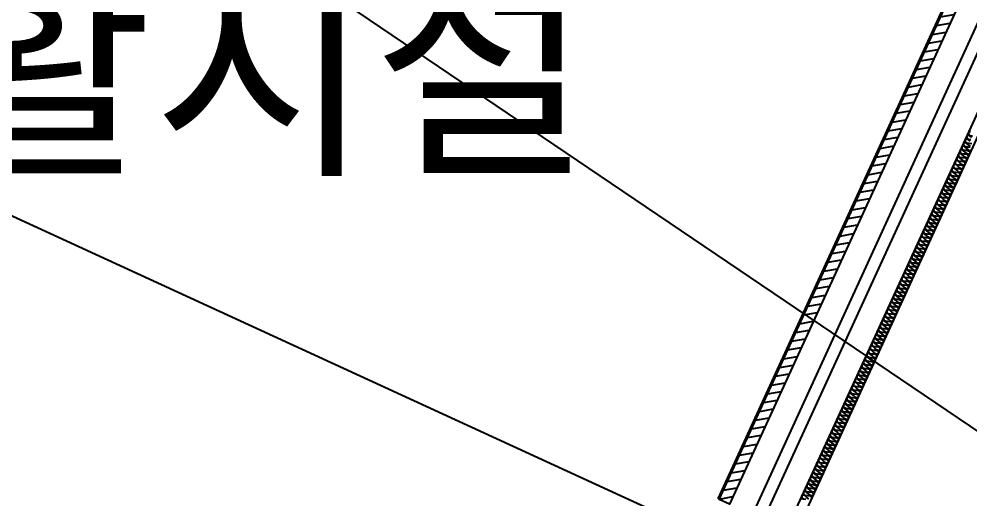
# Model space of a CAD drawing. Header units: millimetres. Extents: x -21000 to 567700, y 435000 to 850800.
# Drawn here: x 39985 to 47602, y 703839 to 707680 of the extents above; entities that cross this region are included whole.
import ezdxf
from ezdxf.xclip import XClip

# ---------------------------------------------------------------- set-up
doc = ezdxf.new("R2010")
doc.units = ezdxf.units.MM
doc.header["$LTSCALE"] = 700
doc.header["$XCLIPFRAME"] = 2
doc.linetypes.add('AB_Pbase$0$AB_Pbase$0$CEN', pattern=[62, 60, -1, 0, -1])
doc.linetypes.add('AB_Pbase$0$주차장기둥$0$CEN', pattern=[62, 60, -1, 0, -1])
doc.layers.get('0').update_dxf_attribs({"color": 2})
for name, color, linetype in [('AB_Pbase$0$AB_Pbase$0$CEN', 1, 'AB_Pbase$0$AB_Pbase$0$CEN'), ('AB_Pbase$0$AB_Pbase$0$FIN', 6, 'Continuous'), ('AB_Pbase$0$AB_Pbase$0$INS', 8, 'Continuous'), ('AB_Pbase$0$AB_Pbase$0$WAL', 3, 'Continuous'), ('AB_Pbase$0$HAT', 8, 'Continuous'), ('AB_Pbase$0$HAT-BR', 5, 'Continuous'), ('AB_Pbase$0$INS', 8, 'Continuous'), ('AB_Pbase$0$주차장기둥$0$CEN_P', 244, 'AB_Pbase$0$주차장기둥$0$CEN')]:
    doc.layers.add(name, color=color, linetype=linetype)
doc.layers.add('AB_Pbase$0$Defponts', color=161, linetype='Continuous', plot=False)
doc.styles.add('AB_Pbase$0$돋움', font='')
doc.styles.get('AB_Pbase$0$돋움').set_extended_font_data('Dotum')

# ---------------------------------------------------------------- blocks, each defined once
blk = doc.blocks.new('AB_Pbase$0$AB_Pbase_지하1층_골조')
for points in [[(42499.5, 695677.8), (50967.4, 714132.1)], [(45947.8, 703672.5), (48491.8, 709216.7)]]:
    blk.add_lwpolyline(points)
blk = doc.blocks.new('AB_Pbase$0$주차장기둥$0$cen 1bl 지하')
at = {"layer": 'AB_Pbase$0$주차장기둥$0$CEN_P', "color": 5}
blk.add_line((-8044, 19895), (40150.2, 15618.1), dxfattribs=at)
blk = doc.blocks.new('AB_Pbase$0$주차장기둥')
at = {"rotation": 1.99999810188403}
blk.add_blockref('AB_Pbase$0$주차장기둥$0$cen 1bl 지하', (-253925.8, 27513.9), dxfattribs=at)
blk = doc.blocks.new('AB_Pbase$0$실명')
at = {"layer": 'AB_Pbase$0$Defponts', "style": 'AB_Pbase$0$돋움'}
blk.add_text('근린생활시설', height=1400, dxfattribs=at).set_placement((55042.7, -124274.6))
blk = doc.blocks.new('AB_Pbase')
at = {"layer": 'AB_Pbase$0$HAT'}
h = blk.add_hatch(dxfattribs=at)
h.set_pattern_fill('NET', color=256, scale=15, angle=100)
h.paths.add_polyline_path([(36540.9, 707988.9), (36677.2, 707926.4), (39221.2, 713470.6), (39084.9, 713533.1)], flags=17)
h.paths.add_polyline_path([(36427, 707381), (36290.6, 707443.6), (33746.7, 701899.4), (33883, 701836.8)], flags=17)
edge = h.paths.add_edge_path()
edge.add_line((44631.6, 725621.3), (44767.9, 725558.7))
edge.add_line((44767.9, 725558.7), (42265.6, 720105.4))
edge.add_line((42265.6, 720105.4), (42129.3, 720168))
edge.add_line((42129.3, 720168), (44631.6, 725621.3))
edge.add_line((41879.1, 719622.6), (39335.1, 714078.4))
edge.add_line((39335.1, 714078.4), (39471.4, 714015.9))
edge.add_line((39471.4, 714015.9), (42015.4, 719560.1))
edge.add_line((33632.8, 701291.5), (31047.1, 695656.4))
edge.add_line((31047.1, 695656.4), (33496.4, 701354.1))
edge.add_line((33496.4, 701354.1), (30910.7, 695719))
at = {"layer": 'AB_Pbase$0$HAT-BR'}
h = blk.add_hatch(dxfattribs=at)
h.set_pattern_fill('ANSI31', color=256, scale=20, angle=145)
edge = h.paths.add_edge_path()
edge.add_line((56186.6, 723972), (54823.3, 724597.6))
edge.add_line((54823.3, 724597.6), (54543.8, 723988.7))
edge.add_line((54543.8, 723988.7), (53316.8, 724551.7))
edge.add_line((53316.8, 724551.7), (53358.5, 724642.6))
edge.add_line((53358.5, 724642.6), (54403.8, 724163))
edge.add_line((54403.8, 724163), (54724.9, 724862.8))
edge.add_line((54724.9, 724862.8), (54906.7, 724779.4))
edge.add_line((54906.7, 724779.4), (55215.3, 725452))
edge.add_line((55215.3, 725452), (55397.1, 725368.5))
edge.add_line((55397.1, 725368.5), (55088.5, 724696))
edge.add_line((55088.5, 724696), (56270, 724153.8))
edge.add_line((56270, 724153.8), (56186.6, 723972))
edge.add_line((54651.1, 721584.9), (54688.7, 721666.7))
edge.add_line((54688.7, 721666.7), (52543.7, 722650.9))
edge.add_line((52543.7, 722650.9), (52960.7, 723559.8))
edge.add_line((52960.7, 723559.8), (52878.9, 723597.3))
edge.add_line((52878.9, 723597.3), (52274.2, 722279.5))
edge.add_line((52274.2, 722279.5), (52356, 722241.9))
edge.add_line((52356, 722241.9), (52506.2, 722569.1))
edge.add_line((52506.2, 722569.1), (54651.1, 721584.9))
edge.add_line((50380.4, 718032.3), (49698.7, 718345.1))
edge.add_line((49698.7, 718345.1), (49661.2, 718263.3))
edge.add_line((49661.2, 718263.3), (50342.9, 717950.5))
edge.add_line((49717.3, 716587.2), (49035.6, 716899.9))
edge.add_line((49035.6, 716899.9), (48998.1, 716818.1))
edge.add_line((48998.1, 716818.1), (49679.8, 716505.4))
h.paths.add_polyline_path([(53882.4, 725568.4), (53800.6, 725606), (53963.3, 725960.4), (53581.5, 726135.6), (53619.1, 726217.4), (54000.8, 726042.2), (55047.6, 728323.5), (55129.4, 728286)])
h.paths.add_polyline_path([(42881, 697708.1), (42799.2, 697745.6), (45343.1, 703289.8), (45424.9, 703252.3)])
edge = h.paths.add_edge_path()
edge.add_line((50380.4, 718032.3), (50342.9, 717950.5))
edge.add_line((49717.3, 716587.2), (49679.8, 716505.4))
edge.add_line((51013.4, 715431.3), (48469.4, 709887.1))
edge.add_line((48469.4, 709887.1), (48387.6, 709924.7))
edge.add_line((48387.6, 709924.7), (50931.6, 715468.9))
edge.add_line((50931.6, 715468.9), (51013.4, 715431.3))
edge.add_line((48219.2, 709341.8), (45675.2, 703797.6))
edge.add_line((45675.2, 703797.6), (45593.4, 703835.1))
edge.add_line((45593.4, 703835.1), (48137.4, 709379.3))
edge.add_line((48137.4, 709379.3), (48219.2, 709341.8))
at = {"layer": 'AB_Pbase$0$AB_Pbase$0$CEN'}
for p, q in [((51844, 716762.1), (39664.5, 690218.7)), ((34160.1, 708751.3), (47977.6, 702411))]:
    blk.add_line(p, q, dxfattribs=at)
at = {"layer": 'AB_Pbase$0$AB_Pbase$0$FIN'}
blk.add_lwpolyline([(45584.3, 703839.3), (48128.3, 709383.5)], dxfattribs=at)
at = {"layer": 'AB_Pbase$0$AB_Pbase$0$INS'}
blk.add_lwpolyline([(43283, 697193.5), (51674, 715480.3), (52847.4, 714941.9), (52880.8, 715014.6)], dxfattribs=at)
at = {"layer": 'AB_Pbase$0$AB_Pbase$0$WAL'}
blk.add_lwpolyline([(48219.2, 709341.8), (45675.2, 703797.6), (45593.4, 703835.1), (48137.4, 709379.3), (48219.2, 709341.8)], dxfattribs=at)
at = {"layer": 'AB_Pbase$0$INS'}
for points in [[(47605.1, 706777.9), (47595.9, 706776.8), (47589.3, 706770.2), (47588.5, 706760.8), (47593.4, 706752.4), (47601.4, 706748.7), (47622.1, 706745.9)], [(47615.5, 706731.3), (47599.8, 706745.1), (47591.8, 706748.8), (47582.5, 706747.8), (47575.9, 706741.1), (47575.2, 706731.8), (47580.1, 706723.3), (47588.1, 706719.7), (47608.8, 706716.8)], [(47602.1, 706702.2), (47586.4, 706716), (47578.4, 706719.7), (47569.2, 706718.7), (47562.6, 706712), (47561.8, 706702.7), (47566.8, 706694.2), (47574.8, 706690.6), (47595.4, 706687.7), (47616.1, 706684.8)], [(47604.4, 706659.4), (47588.8, 706673.1), (47573.1, 706686.9), (47565.1, 706690.6), (47555.8, 706689.6), (47549.2, 706682.9), (47548.5, 706673.6), (47553.4, 706665.2), (47561.4, 706661.5), (47582.1, 706658.6), (47602.8, 706655.7)], [(47608.7, 706628.4), (47599.1, 706626.6), (47591.1, 706630.3), (47575.4, 706644.1), (47559.7, 706657.9), (47551.7, 706661.5), (47542.5, 706660.5), (47535.9, 706653.8), (47535.1, 706644.5), (47540.1, 706636.1), (47548.1, 706632.4), (47568.7, 706629.5), (47589.4, 706626.6), (47597.4, 706623), (47602.7, 706615.3)], [(47601.9, 706605.9), (47595.4, 706599.3), (47585.7, 706597.5), (47577.7, 706601.2), (47562.1, 706615), (47546.4, 706628.8), (47538.4, 706632.4), (47529.1, 706631.4), (47522.5, 706624.8), (47521.8, 706615.4), (47526.7, 706607), (47534.7, 706603.3), (47555.4, 706600.4), (47576.1, 706597.5), (47584.1, 706593.9), (47589.3, 706586.2), (47588.6, 706576.8), (47582, 706570.2), (47572.4, 706568.4), (47564.4, 706572.1), (47548.7, 706585.9), (47533, 706599.7), (47525.1, 706603.4), (47515.8, 706602.3), (47509.2, 706595.7), (47508.4, 706586.3), (47513.4, 706577.9), (47521.4, 706574.2), (47542.1, 706571.4), (47562.7, 706568.5), (47570.7, 706564.8), (47576, 706557.1), (47575.2, 706547.8), (47568.7, 706541.1), (47559.1, 706539.3), (47551.1, 706543), (47535.4, 706556.8), (47519.7, 706570.6), (47511.7, 706574.3), (47502.4, 706573.2), (47495.9, 706566.6), (47495.1, 706557.3), (47500, 706548.8), (47508, 706545.2), (47528.7, 706542.3), (47549.4, 706539.4), (47557.4, 706535.7), (47562.7, 706528), (47561.9, 706518.7), (47555.3, 706512), (47545.7, 706510.3), (47537.7, 706513.9), (47522, 706527.7), (47506.4, 706541.5), (47498.4, 706545.2), (47489.1, 706544.2), (47482.5, 706537.5), (47481.7, 706528.2), (47486.7, 706519.7), (47494.7, 706516.1), (47515.4, 706513.2), (47536, 706510.3), (47544, 706506.6), (47549.3, 706498.9), (47548.5, 706489.6), (47542, 706482.9), (47532.4, 706481.2), (47524.4, 706484.8), (47508.7, 706498.6), (47493, 706512.4), (47485, 706516.1), (47475.7, 706515.1), (47469.2, 706508.4), (47468.4, 706499.1), (47473.3, 706490.7), (47481.3, 706487), (47502, 706484.1), (47522.7, 706481.2), (47530.7, 706477.5), (47536, 706469.8), (47535.2, 706460.5), (47528.6, 706453.8), (47519, 706452.1), (47511, 706455.8), (47495.3, 706469.6), (47479.7, 706483.4), (47471.7, 706487), (47462.4, 706486), (47455.8, 706479.3), (47455.1, 706470), (47460, 706461.6), (47468, 706457.9), (47488.7, 706455), (47509.4, 706452.1), (47517.3, 706448.5), (47522.6, 706440.8), (47521.9, 706431.4), (47515.3, 706424.8), (47505.7, 706423), (47497.7, 706426.7), (47482, 706440.5), (47466.3, 706454.3), (47458.3, 706457.9), (47449.1, 706456.9), (47442.5, 706450.2), (47441.7, 706440.9), (47446.6, 706432.5), (47454.6, 706428.8), (47475.3, 706425.9), (47496, 706423), (47504, 706419.4), (47509.3, 706411.7), (47508.5, 706402.3), (47501.9, 706395.7), (47492.3, 706393.9), (47484.3, 706397.6), (47468.7, 706411.4), (47453, 706425.2), (47445, 706428.9), (47435.7, 706427.8), (47429.1, 706421.2), (47428.4, 706411.8), (47433.3, 706403.4), (47441.3, 706399.7), (47462, 706396.8), (47482.7, 706394), (47490.7, 706390.3), (47495.9, 706382.6), (47495.2, 706373.3), (47488.6, 706366.6), (47479, 706364.8), (47471, 706368.5), (47455.3, 706382.3), (47439.6, 706396.1), (47431.6, 706399.8), (47422.4, 706398.7), (47415.8, 706392.1), (47415, 706382.7), (47420, 706374.3), (47428, 706370.6), (47448.6, 706367.8), (47469.3, 706364.9), (47477.3, 706361.2), (47482.6, 706353.5), (47481.8, 706344.2), (47475.2, 706337.5), (47465.6, 706335.8), (47457.6, 706339.4), (47442, 706353.2), (47426.3, 706367), (47418.3, 706370.7), (47409, 706369.7), (47402.4, 706363), (47401.7, 706353.7), (47406.6, 706345.2), (47414.6, 706341.6), (47435.3, 706338.7), (47456, 706335.8), (47464, 706332.1), (47469.2, 706324.4), (47468.5, 706315.1), (47461.9, 706308.4), (47452.3, 706306.7), (47444.3, 706310.3), (47428.6, 706324.1), (47412.9, 706337.9), (47404.9, 706341.6), (47395.7, 706340.6), (47389.1, 706333.9), (47388.3, 706324.6), (47393.3, 706316.2), (47401.3, 706312.5), (47421.9, 706309.6), (47442.6, 706306.7), (47450.6, 706303), (47455.9, 706295.3), (47455.1, 706286), (47448.6, 706279.3), (47438.9, 706277.6), (47430.9, 706281.3), (47415.3, 706295.1), (47399.6, 706308.8), (47391.6, 706312.5), (47382.3, 706311.5), (47375.7, 706304.8), (47375, 706295.5), (47379.9, 706287.1), (47387.9, 706283.4), (47408.6, 706280.5), (47429.3, 706277.6), (47437.3, 706274), (47442.5, 706266.3), (47441.8, 706256.9), (47435.2, 706250.3), (47425.6, 706248.5), (47417.6, 706252.2), (47401.9, 706266), (47386.2, 706279.8), (47378.3, 706283.4), (47369, 706282.4), (47362.4, 706275.7), (47361.6, 706266.4), (47366.6, 706258), (47374.6, 706254.3), (47395.3, 706251.4), (47415.9, 706248.5), (47423.9, 706244.9), (47429.2, 706237.2), (47428.4, 706227.8), (47421.9, 706221.2), (47412.3, 706219.4), (47404.3, 706223.1), (47388.6, 706236.9), (47372.9, 706250.7), (47364.9, 706254.3), (47355.6, 706253.3), (47349.1, 706246.7), (47348.3, 706237.3), (47353.2, 706228.9), (47361.2, 706225.2), (47381.9, 706222.3), (47402.6, 706219.5), (47410.6, 706215.8), (47415.9, 706208.1), (47415.1, 706198.8), (47408.5, 706192.1), (47398.9, 706190.3), (47390.9, 706194), (47375.2, 706207.8), (47359.6, 706221.6), (47351.6, 706225.3), (47342.3, 706224.2), (47335.7, 706217.6), (47334.9, 706208.2), (47339.9, 706199.8), (47347.9, 706196.1), (47368.6, 706193.3), (47389.2, 706190.4), (47397.2, 706186.7), (47402.5, 706179), (47401.7, 706169.7), (47395.2, 706163), (47385.6, 706161.2), (47377.6, 706164.9), (47361.9, 706178.7), (47346.2, 706192.5), (47338.2, 706196.2), (47328.9, 706195.2), (47322.4, 706188.5), (47321.6, 706179.2), (47326.5, 706170.7), (47334.5, 706167.1), (47355.2, 706164.2), (47375.9, 706161.3), (47383.9, 706157.6), (47389.2, 706149.9), (47388.4, 706140.6), (47381.8, 706133.9), (47372.2, 706132.2), (47364.2, 706135.8), (47348.5, 706149.6), (47332.9, 706163.4), (47324.9, 706167.1), (47315.6, 706166.1), (47309, 706159.4), (47308.3, 706150.1), (47313.2, 706141.6), (47321.2, 706138), (47341.9, 706135.1), (47362.6, 706132.2), (47370.5, 706128.5), (47375.8, 706120.8), (47375.1, 706111.5), (47368.5, 706104.8), (47358.9, 706103.1), (47350.9, 706106.8), (47335.2, 706120.5), (47319.5, 706134.3), (47311.5, 706138), (47302.3, 706137), (47295.7, 706130.3), (47294.9, 706121), (47299.8, 706112.6), (47307.8, 706108.9), (47328.5, 706106), (47349.2, 706103.1), (47357.2, 706099.4), (47362.5, 706091.7), (47361.7, 706082.4), (47355.1, 706075.8), (47345.5, 706074), (47337.5, 706077.7), (47321.9, 706091.5), (47306.2, 706105.3), (47298.2, 706108.9), (47288.9, 706107.9), (47282.3, 706101.2), (47281.6, 706091.9), (47286.5, 706083.5), (47294.5, 706079.8), (47315.2, 706076.9), (47335.9, 706074), (47343.9, 706070.4), (47349.1, 706062.7), (47348.4, 706053.3), (47341.8, 706046.7), (47332.2, 706044.9), (47324.2, 706048.6), (47308.5, 706062.4), (47292.8, 706076.2), (47284.8, 706079.8), (47275.6, 706078.8), (47269, 706072.2), (47268.2, 706062.8), (47273.2, 706054.4), (47281.2, 706050.7), (47301.8, 706047.8), (47322.5, 706044.9), (47330.5, 706041.3), (47335.8, 706033.6), (47335, 706024.2), (47328.4, 706017.6), (47318.8, 706015.8), (47310.8, 706019.5), (47295.2, 706033.3), (47279.5, 706047.1), (47271.5, 706050.8), (47262.2, 706049.7), (47255.6, 706043.1), (47254.9, 706033.7), (47259.8, 706025.3), (47267.8, 706021.6), (47288.5, 706018.8), (47309.2, 706015.9), (47317.2, 706012.2), (47322.4, 706004.5), (47321.7, 705995.2), (47315.1, 705988.5), (47305.5, 705986.7), (47297.5, 705990.4), (47281.8, 706004.2), (47266.1, 706018), (47258.1, 706021.7), (47248.9, 706020.6), (47242.3, 706014), (47241.5, 706004.6), (47246.5, 705996.2), (47254.5, 705992.6), (47275.1, 705989.7), (47295.8, 705986.8), (47303.8, 705983.1), (47309.1, 705975.4), (47308.3, 705966.1), (47301.8, 705959.4), (47292.1, 705957.7), (47284.1, 705961.3), (47268.5, 705975.1), (47252.8, 705988.9), (47244.8, 705992.6), (47235.5, 705991.6), (47228.9, 705984.9), (47228.2, 705975.6), (47233.1, 705967.1), (47241.1, 705963.5), (47261.8, 705960.6), (47282.5, 705957.7), (47290.5, 705954), (47295.7, 705946.3), (47295, 705937), (47288.4, 705930.3), (47278.8, 705928.6), (47270.8, 705932.2), (47255.1, 705946), (47239.4, 705959.8), (47231.5, 705963.5), (47222.2, 705962.5), (47215.6, 705955.8), (47214.8, 705946.5), (47219.8, 705938.1), (47227.8, 705934.4), (47248.5, 705931.5), (47269.1, 705928.6), (47277.1, 705924.9), (47282.4, 705917.2), (47281.6, 705907.9), (47275.1, 705901.2), (47265.5, 705899.5), (47257.5, 705903.2), (47241.8, 705917), (47226.1, 705930.7), (47218.1, 705934.4), (47208.8, 705933.4), (47202.3, 705926.7), (47201.5, 705917.4), (47206.4, 705909), (47214.4, 705905.3), (47235.1, 705902.4), (47255.8, 705899.5), (47263.8, 705895.9), (47269.1, 705888.2), (47268.3, 705878.8), (47261.7, 705872.2), (47252.1, 705870.4), (47244.1, 705874.1), (47228.4, 705887.9), (47212.8, 705901.7), (47204.8, 705905.3), (47195.5, 705904.3), (47188.9, 705897.6), (47188.1, 705888.3), (47193.1, 705879.9), (47201.1, 705876.2), (47221.8, 705873.3), (47242.4, 705870.4), (47250.4, 705866.8), (47255.7, 705859.1), (47254.9, 705849.7), (47248.4, 705843.1), (47238.8, 705841.3), (47230.8, 705845), (47215.1, 705858.8), (47199.4, 705872.6), (47191.4, 705876.3), (47182.1, 705875.2), (47175.6, 705868.6), (47174.8, 705859.2), (47179.7, 705850.8), (47187.7, 705847.1), (47208.4, 705844.2), (47229.1, 705841.4), (47237.1, 705837.7), (47242.4, 705830), (47241.6, 705820.7), (47235, 705814), (47225.4, 705812.2), (47217.4, 705815.9), (47201.7, 705829.7), (47186.1, 705843.5), (47178.1, 705847.2), (47168.8, 705846.1), (47162.2, 705839.5), (47161.5, 705830.1), (47166.4, 705821.7), (47174.4, 705818), (47195.1, 705815.2), (47215.7, 705812.3), (47223.7, 705808.6), (47229, 705800.9), (47228.3, 705791.6), (47221.7, 705784.9), (47212.1, 705783.2), (47204.1, 705786.8), (47188.4, 705800.6), (47172.7, 705814.4), (47164.7, 705818.1), (47155.5, 705817.1), (47148.9, 705810.4), (47148.1, 705801.1), (47153, 705792.6), (47161, 705789), (47181.7, 705786.1), (47202.4, 705783.2), (47210.4, 705779.5), (47215.7, 705771.8), (47214.9, 705762.5), (47208.3, 705755.8), (47198.7, 705754.1), (47190.7, 705757.7), (47175.1, 705771.5), (47159.4, 705785.3), (47151.4, 705789), (47142.1, 705788), (47135.5, 705781.3), (47134.8, 705772), (47139.7, 705763.5), (47147.7, 705759.9), (47168.4, 705757), (47189.1, 705754.1), (47197.1, 705750.4), (47202.3, 705742.7), (47201.6, 705733.4), (47195, 705726.7), (47185.4, 705725), (47177.4, 705728.7), (47161.7, 705742.4), (47146, 705756.2), (47138, 705759.9), (47128.8, 705758.9), (47122.2, 705752.2), (47121.4, 705742.9), (47126.4, 705734.5), (47134.4, 705730.8), (47155, 705727.9), (47175.7, 705725), (47183.7, 705721.3), (47189, 705713.7), (47188.2, 705704.3), (47181.6, 705697.7), (47172, 705695.9), (47164, 705699.6), (47148.4, 705713.4), (47132.7, 705727.2), (47124.7, 705730.8), (47115.4, 705729.8), (47108.8, 705723.1), (47108.1, 705713.8), (47113, 705705.4), (47121, 705701.7), (47141.7, 705698.8), (47162.4, 705695.9), (47170.4, 705692.3), (47175.6, 705684.6), (47174.9, 705675.2), (47168.3, 705668.6), (47158.7, 705666.8), (47150.7, 705670.5), (47135, 705684.3), (47119.3, 705698.1), (47111.3, 705701.7), (47102.1, 705700.7), (47095.5, 705694.1), (47094.7, 705684.7), (47099.7, 705676.3), (47107.7, 705672.6), (47128.3, 705669.7), (47149, 705666.9), (47157, 705663.2), (47162.3, 705655.5), (47161.5, 705646.1), (47154.9, 705639.5), (47145.3, 705637.7), (47137.3, 705641.4), (47121.7, 705655.2), (47106, 705669), (47098, 705672.7), (47088.7, 705671.6), (47082.1, 705665), (47081.4, 705655.6), (47086.3, 705647.2), (47094.3, 705643.5), (47115, 705640.7), (47135.7, 705637.8), (47143.7, 705634.1), (47148.9, 705626.4), (47148.2, 705617.1), (47141.6, 705610.4), (47132, 705608.6), (47124, 705612.3), (47108.3, 705626.1), (47092.6, 705639.9), (47084.7, 705643.6), (47075.4, 705642.5), (47068.8, 705635.9), (47068, 705626.6), (47073, 705618.1), (47081, 705614.5), (47101.7, 705611.6), (47122.3, 705608.7), (47130.3, 705605), (47135.6, 705597.3), (47134.8, 705588), (47128.3, 705581.3), (47118.7, 705579.6), (47110.7, 705583.2), (47095, 705597), (47079.3, 705610.8), (47071.3, 705614.5), (47062, 705613.5), (47055.5, 705606.8), (47054.7, 705597.5), (47059.6, 705589), (47067.6, 705585.4), (47088.3, 705582.5), (47109, 705579.6), (47117, 705575.9), (47122.3, 705568.2), (47121.5, 705558.9), (47114.9, 705552.2), (47105.3, 705550.5), (47097.3, 705554.1), (47081.6, 705567.9), (47066, 705581.7), (47058, 705585.4), (47048.7, 705584.4), (47042.1, 705577.7), (47041.3, 705568.4), (47046.3, 705560), (47054.3, 705556.3), (47075, 705553.4), (47095.6, 705550.5), (47103.6, 705546.8), (47108.9, 705539.1), (47108.1, 705529.8), (47101.6, 705523.1), (47092, 705521.4), (47084, 705525.1), (47068.3, 705538.9), (47052.6, 705552.7), (47044.6, 705556.3), (47035.3, 705555.3), (47028.8, 705548.6), (47028, 705539.3), (47032.9, 705530.9), (47040.9, 705527.2), (47061.6, 705524.3), (47082.3, 705521.4), (47090.3, 705517.8), (47095.6, 705510.1), (47094.8, 705500.7), (47088.2, 705494.1), (47078.6, 705492.3), (47070.6, 705496), (47054.9, 705509.8), (47039.3, 705523.6), (47031.3, 705527.2), (47022, 705526.2), (47015.4, 705519.5), (47014.7, 705510.2), (47019.6, 705501.8), (47027.6, 705498.1), (47048.3, 705495.2), (47068.9, 705492.3), (47076.9, 705488.7), (47082.2, 705481), (47081.5, 705471.6), (47074.9, 705465), (47065.3, 705463.2), (47057.3, 705466.9), (47041.6, 705480.7), (47025.9, 705494.5), (47017.9, 705498.2), (47008.7, 705497.1), (47002.1, 705490.5), (47001.3, 705481.1), (47006.2, 705472.7), (47014.2, 705469), (47034.9, 705466.1), (47055.6, 705463.3), (47063.6, 705459.6), (47068.9, 705451.9), (47068.1, 705442.6), (47061.5, 705435.9), (47051.9, 705434.1), (47043.9, 705437.8), (47028.3, 705451.6), (47012.6, 705465.4), (47004.6, 705469.1), (46995.3, 705468), (46988.7, 705461.4), (46988, 705452), (46992.9, 705443.6), (47000.9, 705440), (47021.6, 705437.1), (47042.3, 705434.2), (47050.3, 705430.5), (47055.5, 705422.8), (47054.8, 705413.5), (47048.2, 705406.8), (47038.6, 705405.1), (47030.6, 705408.7), (47014.9, 705422.5), (46999.2, 705436.3), (46991.2, 705440), (46982, 705439), (46975.4, 705432.3), (46974.6, 705423), (46979.6, 705414.5), (46987.6, 705410.9), (47008.2, 705408), (47028.9, 705405.1), (47036.9, 705401.4), (47042.2, 705393.7), (47041.4, 705384.4), (47034.8, 705377.7), (47025.2, 705376), (47017.2, 705379.6), (47001.6, 705393.4), (46985.9, 705407.2), (46977.9, 705410.9), (46968.6, 705409.9), (46962, 705403.2), (46961.3, 705393.9), (46966.2, 705385.5), (46974.2, 705381.8), (46994.9, 705378.9), (47015.6, 705376), (47023.6, 705372.3), (47028.8, 705364.6), (47028.1, 705355.3), (47021.5, 705348.6), (47011.9, 705346.9), (47003.9, 705350.6), (46988.2, 705364.4), (46972.5, 705378.1), (46964.5, 705381.8), (46955.3, 705380.8), (46948.7, 705374.1), (46947.9, 705364.8), (46952.9, 705356.4), (46960.9, 705352.7), (46981.5, 705349.8), (47002.2, 705346.9), (47010.2, 705343.3), (47015.5, 705335.6), (47014.7, 705326.2), (47008.1, 705319.6), (46998.5, 705317.8), (46990.5, 705321.5), (46974.9, 705335.3), (46959.2, 705349.1), (46951.2, 705352.7), (46941.9, 705351.7), (46935.3, 705345), (46934.6, 705335.7), (46939.5, 705327.3), (46947.5, 705323.6), (46968.2, 705320.7), (46988.9, 705317.8), (46996.9, 705314.2), (47002.1, 705306.5), (47001.4, 705297.1), (46994.8, 705290.5), (46985.2, 705288.7), (46977.2, 705292.4), (46961.5, 705306.2), (46945.8, 705320), (46937.9, 705323.6), (46928.6, 705322.6), (46922, 705316), (46921.2, 705306.6), (46926.2, 705298.2), (46934.2, 705294.5), (46954.9, 705291.6), (46975.5, 705288.8), (46983.5, 705285.1), (46988.8, 705277.4), (46988, 705268.1), (46981.5, 705261.4), (46971.9, 705259.6), (46963.9, 705263.3), (46948.2, 705277.1), (46932.5, 705290.9), (46924.5, 705294.6), (46915.2, 705293.5), (46908.7, 705286.9), (46907.9, 705277.5), (46912.8, 705269.1), (46920.8, 705265.4), (46941.5, 705262.6), (46962.2, 705259.7), (46970.2, 705256), (46975.5, 705248.3), (46974.7, 705239), (46968.1, 705232.3), (46958.5, 705230.6), (46950.5, 705234.2), (46934.8, 705248), (46919.2, 705261.8), (46911.2, 705265.5), (46901.9, 705264.5), (46895.3, 705257.8), (46894.5, 705248.5), (46899.5, 705240), (46907.5, 705236.4), (46928.2, 705233.5), (46948.8, 705230.6), (46956.8, 705226.9), (46962.1, 705219.2), (46961.3, 705209.9), (46954.8, 705203.2), (46945.2, 705201.5), (46937.2, 705205.1), (46921.5, 705218.9), (46905.8, 705232.7), (46897.8, 705236.4), (46888.5, 705235.4), (46882, 705228.7), (46881.2, 705219.4), (46886.1, 705210.9), (46894.1, 705207.3), (46914.8, 705204.4), (46935.5, 705201.5), (46943.5, 705197.8), (46948.8, 705190.1), (46948, 705180.8), (46941.4, 705174.1), (46931.8, 705172.4), (46923.8, 705176.1), (46908.1, 705189.8), (46892.5, 705203.6), (46884.5, 705207.3), (46875.2, 705206.3), (46868.6, 705199.6), (46867.9, 705190.3), (46872.8, 705181.9), (46880.8, 705178.2), (46901.5, 705175.3), (46922.1, 705172.4), (46930.1, 705168.7), (46935.4, 705161), (46934.7, 705151.7), (46928.1, 705145.1), (46918.5, 705143.3), (46910.5, 705147), (46894.8, 705160.8), (46879.1, 705174.6), (46871.1, 705178.2), (46861.8, 705177.2), (46855.3, 705170.5), (46854.5, 705161.2), (46859.4, 705152.8), (46867.4, 705149.1), (46888.1, 705146.2), (46908.8, 705143.3), (46916.8, 705139.7), (46922.1, 705132), (46921.3, 705122.6), (46914.7, 705116), (46905.1, 705114.2), (46897.1, 705117.9), (46881.5, 705131.7), (46865.8, 705145.5), (46857.8, 705149.1), (46848.5, 705148.1), (46841.9, 705141.5), (46841.2, 705132.1), (46846.1, 705123.7), (46854.1, 705120), (46874.8, 705117.1), (46895.5, 705114.2), (46903.5, 705110.6), (46908.7, 705102.9), (46908, 705093.5), (46901.4, 705086.9), (46891.8, 705085.1), (46883.8, 705088.8), (46868.1, 705102.6), (46852.4, 705116.4), (46844.4, 705120.1), (46835.2, 705119), (46828.6, 705112.4), (46827.8, 705103), (46832.8, 705094.6), (46840.8, 705090.9), (46861.4, 705088.1), (46882.1, 705085.2), (46890.1, 705081.5), (46895.4, 705073.8), (46894.6, 705064.5), (46888, 705057.8), (46878.4, 705056), (46870.4, 705059.7), (46854.8, 705073.5), (46839.1, 705087.3), (46831.1, 705091), (46821.8, 705089.9), (46815.2, 705083.3), (46814.5, 705074), (46819.4, 705065.5), (46827.4, 705061.9), (46848.1, 705059), (46868.8, 705056.1), (46876.8, 705052.4), (46882, 705044.7), (46881.3, 705035.4), (46874.7, 705028.7), (46865.1, 705027), (46857.1, 705030.6), (46841.4, 705044.4), (46825.7, 705058.2), (46817.7, 705061.9), (46808.5, 705060.9), (46801.9, 705054.2), (46801.1, 705044.9), (46806.1, 705036.4), (46814.1, 705032.8), (46834.7, 705029.9), (46855.4, 705027), (46863.4, 705023.3), (46868.7, 705015.6), (46867.9, 705006.3), (46861.3, 704999.6), (46851.7, 704997.9), (46843.7, 705001.5), (46828.1, 705015.3), (46812.4, 705029.1), (46804.4, 705032.8), (46795.1, 705031.8), (46788.5, 705025.1), (46787.8, 705015.8), (46792.7, 705007.4), (46800.7, 705003.7), (46821.4, 705000.8), (46842.1, 704997.9), (46850.1, 704994.2), (46855.3, 704986.5), (46854.6, 704977.2), (46848, 704970.5), (46838.4, 704968.8), (46830.4, 704972.5), (46814.7, 704986.3), (46799, 705000.1), (46791, 705003.7), (46781.8, 705002.7), (46775.2, 704996), (46774.4, 704986.7), (46779.4, 704978.3), (46787.4, 704974.6), (46808.1, 704971.7), (46828.7, 704968.8), (46836.7, 704965.2), (46842, 704957.5), (46841.2, 704948.1), (46834.7, 704941.5), (46825.1, 704939.7), (46817.1, 704943.4), (46801.4, 704957.2), (46785.7, 704971), (46777.7, 704974.6), (46768.4, 704973.6), (46761.9, 704966.9), (46761.1, 704957.6), (46766, 704949.2), (46774, 704945.5), (46794.7, 704942.6), (46815.4, 704939.7), (46823.4, 704936.1), (46828.7, 704928.4), (46827.9, 704919), (46821.3, 704912.4), (46811.7, 704910.6), (46803.7, 704914.3), (46788, 704928.1), (46772.4, 704941.9), (46764.4, 704945.6), (46755.1, 704944.5), (46748.5, 704937.9), (46747.7, 704928.5), (46752.7, 704920.1), (46760.7, 704916.4), (46781.4, 704913.5), (46802, 704910.7), (46810, 704907), (46815.3, 704899.3), (46814.5, 704890), (46808, 704883.3), (46798.4, 704881.5), (46790.4, 704885.2), (46774.7, 704899), (46759, 704912.8), (46751, 704916.5), (46741.7, 704915.4), (46735.2, 704908.8), (46734.4, 704899.4), (46739.3, 704891), (46747.3, 704887.3), (46768, 704884.5), (46788.7, 704881.6), (46796.7, 704877.9), (46802, 704870.2), (46801.2, 704860.9), (46794.6, 704854.2), (46785, 704852.5), (46777, 704856.1), (46761.3, 704869.9), (46745.7, 704883.7), (46737.7, 704887.4), (46728.4, 704886.4), (46721.8, 704879.7), (46721.1, 704870.4), (46726, 704861.9), (46734, 704858.3), (46754.7, 704855.4), (46775.3, 704852.5), (46783.3, 704848.8), (46788.6, 704841.1), (46787.9, 704831.8), (46781.3, 704825.1), (46771.7, 704823.4), (46763.7, 704827), (46748, 704840.8), (46732.3, 704854.6), (46724.3, 704858.3), (46715, 704857.3), (46708.5, 704850.6), (46707.7, 704841.3), (46712.6, 704832.9), (46720.6, 704829.2), (46741.3, 704826.3), (46762, 704823.4), (46770, 704819.7), (46775.3, 704812), (46774.5, 704802.7), (46767.9, 704796), (46758.3, 704794.3), (46750.3, 704798), (46734.7, 704811.8), (46719, 704825.5), (46711, 704829.2), (46701.7, 704828.2), (46695.1, 704821.5), (46694.4, 704812.2), (46699.3, 704803.8), (46707.3, 704800.1), (46728, 704797.2), (46748.7, 704794.3), (46756.7, 704790.7), (46761.9, 704783), (46761.2, 704773.6), (46754.6, 704767), (46745, 704765.2), (46737, 704768.9), (46721.3, 704782.7), (46705.6, 704796.5), (46697.6, 704800.1), (46688.4, 704799.1), (46681.8, 704792.4), (46681, 704783.1), (46686, 704774.7), (46694, 704771), (46714.6, 704768.1), (46735.3, 704765.2), (46743.3, 704761.6), (46748.6, 704753.9), (46747.8, 704744.5), (46741.2, 704737.9), (46731.6, 704736.1), (46723.6, 704739.8), (46708, 704753.6), (46692.3, 704767.4), (46684.3, 704771), (46675, 704770), (46668.4, 704763.4), (46667.7, 704754), (46672.6, 704745.6), (46680.6, 704741.9), (46701.3, 704739), (46722, 704736.2), (46730, 704732.5), (46735.2, 704724.8), (46734.5, 704715.5), (46727.9, 704708.8), (46718.3, 704707), (46710.3, 704710.7), (46694.6, 704724.5), (46678.9, 704738.3), (46670.9, 704742), (46661.7, 704740.9), (46655.1, 704734.3), (46654.3, 704724.9), (46659.3, 704716.5), (46667.3, 704712.8), (46687.9, 704710), (46708.6, 704707.1), (46716.6, 704703.4), (46721.9, 704695.7), (46721.1, 704686.4), (46714.5, 704679.7), (46704.9, 704677.9), (46696.9, 704681.6), (46681.3, 704695.4), (46665.6, 704709.2), (46657.6, 704712.9), (46648.3, 704711.9), (46641.7, 704705.2), (46641, 704695.9), (46645.9, 704687.4), (46653.9, 704683.8), (46674.6, 704680.9), (46695.3, 704678), (46703.3, 704674.3), (46708.5, 704666.6), (46707.8, 704657.3), (46701.2, 704650.6), (46691.6, 704648.9), (46683.6, 704652.5), (46667.9, 704666.3), (46652.2, 704680.1), (46644.2, 704683.8), (46635, 704682.8), (46628.4, 704676.1), (46627.6, 704666.8), (46632.6, 704658.3), (46640.6, 704654.7), (46661.2, 704651.8), (46681.9, 704648.9), (46689.9, 704645.2), (46695.2, 704637.5), (46694.4, 704628.2), (46687.9, 704621.5), (46678.3, 704619.8), (46670.3, 704623.5), (46654.6, 704637.2), (46638.9, 704651), (46630.9, 704654.7), (46621.6, 704653.7), (46615.1, 704647), (46614.3, 704637.7), (46619.2, 704629.3), (46627.2, 704625.6), (46647.9, 704622.7), (46668.6, 704619.8), (46676.6, 704616.1), (46681.9, 704608.4), (46681.1, 704599.1), (46674.5, 704592.4), (46664.9, 704590.7), (46656.9, 704594.4), (46641.2, 704608.2), (46625.6, 704622), (46617.6, 704625.6), (46608.3, 704624.6), (46601.7, 704617.9), (46600.9, 704608.6), (46605.9, 704600.2), (46613.9, 704596.5), (46634.6, 704593.6), (46655.2, 704590.7), (46663.2, 704587.1), (46668.5, 704579.4), (46667.7, 704570), (46661.2, 704563.4), (46651.6, 704561.6), (46643.6, 704565.3), (46627.9, 704579.1), (46612.2, 704592.9), (46604.2, 704596.5), (46594.9, 704595.5), (46588.4, 704588.9), (46587.6, 704579.5), (46592.5, 704571.1), (46600.5, 704567.4), (46621.2, 704564.5), (46641.9, 704561.6), (46649.9, 704558), (46655.2, 704550.3), (46654.4, 704540.9), (46647.8, 704534.3), (46638.2, 704532.5), (46630.2, 704536.2), (46614.5, 704550), (46598.9, 704563.8), (46590.9, 704567.5), (46581.6, 704566.4), (46575, 704559.8), (46574.3, 704550.4), (46579.2, 704542), (46587.2, 704538.3), (46607.9, 704535.4), (46628.5, 704532.6), (46636.5, 704528.9), (46641.8, 704521.2), (46641.1, 704511.9), (46634.5, 704505.2), (46624.9, 704503.4), (46616.9, 704507.1), (46601.2, 704520.9), (46585.5, 704534.7), (46577.5, 704538.4), (46568.2, 704537.3), (46561.7, 704530.7), (46560.9, 704521.3), (46565.8, 704512.9), (46573.8, 704509.3), (46594.5, 704506.4), (46615.2, 704503.5), (46623.2, 704499.8), (46628.5, 704492.1), (46627.7, 704482.8), (46621.1, 704476.1), (46611.5, 704474.4), (46603.5, 704478), (46587.8, 704491.8), (46572.2, 704505.6), (46564.2, 704509.3), (46554.9, 704508.3), (46548.3, 704501.6), (46547.6, 704492.3), (46552.5, 704483.8), (46560.5, 704480.2), (46581.2, 704477.3), (46601.9, 704474.4), (46609.9, 704470.7), (46615.1, 704463), (46614.4, 704453.7), (46607.8, 704447), (46598.2, 704445.3), (46590.2, 704448.9), (46574.5, 704462.7), (46558.8, 704476.5), (46550.8, 704480.2), (46541.6, 704479.2), (46535, 704472.5), (46534.2, 704463.2), (46539.2, 704454.8), (46547.2, 704451.1), (46567.8, 704448.2), (46588.5, 704445.3), (46596.5, 704441.6), (46601.8, 704433.9), (46601, 704424.6), (46594.4, 704417.9), (46584.8, 704416.2), (46576.8, 704419.9), (46561.2, 704433.7), (46545.5, 704447.4), (46537.5, 704451.1), (46528.2, 704450.1), (46521.6, 704443.4), (46520.9, 704434.1), (46525.8, 704425.7), (46533.8, 704422), (46554.5, 704419.1), (46575.2, 704416.2), (46583.2, 704412.6), (46588.4, 704404.9), (46587.7, 704395.5), (46581.1, 704388.9), (46571.5, 704387.1), (46563.5, 704390.8), (46547.8, 704404.6), (46532.1, 704418.4), (46524.1, 704422), (46514.9, 704421), (46508.3, 704414.3), (46507.5, 704405), (46512.5, 704396.6), (46520.5, 704392.9), (46541.1, 704390), (46561.8, 704387.1), (46569.8, 704383.5), (46575.1, 704375.8), (46574.3, 704366.4), (46567.7, 704359.8), (46558.1, 704358), (46550.1, 704361.7), (46534.5, 704375.5), (46518.8, 704389.3), (46510.8, 704393), (46501.5, 704391.9), (46494.9, 704385.3), (46494.2, 704375.9), (46499.1, 704367.5), (46507.1, 704363.8), (46527.8, 704360.9), (46548.5, 704358.1), (46556.5, 704354.4), (46561.7, 704346.7), (46561, 704337.4), (46554.4, 704330.7), (46544.8, 704328.9), (46536.8, 704332.6), (46521.1, 704346.4), (46505.4, 704360.2), (46497.4, 704363.9), (46488.2, 704362.8), (46481.6, 704356.2), (46480.8, 704346.8), (46485.8, 704338.4), (46493.8, 704334.7), (46514.4, 704331.9), (46535.1, 704329), (46543.1, 704325.3), (46548.4, 704317.6), (46547.6, 704308.3), (46541.1, 704301.6), (46531.5, 704299.9), (46523.5, 704303.5), (46507.8, 704317.3), (46492.1, 704331.1), (46484.1, 704334.8), (46474.8, 704333.8), (46468.3, 704327.1), (46467.5, 704317.8), (46472.4, 704309.3), (46480.4, 704305.7), (46501.1, 704302.8), (46521.8, 704299.9), (46529.8, 704296.2), (46535.1, 704288.5), (46534.3, 704279.2), (46527.7, 704272.5), (46518.1, 704270.8), (46510.1, 704274.4), (46494.4, 704288.2), (46478.8, 704302), (46470.8, 704305.7), (46461.5, 704304.7), (46454.9, 704298), (46454.1, 704288.7), (46459.1, 704280.2), (46467.1, 704276.6), (46487.8, 704273.7), (46508.4, 704270.8), (46516.4, 704267.1), (46521.7, 704259.4), (46520.9, 704250.1), (46514.4, 704243.4), (46504.8, 704241.7), (46496.8, 704245.4), (46481.1, 704259.1), (46465.4, 704272.9), (46457.4, 704276.6), (46448.1, 704275.6), (46441.6, 704268.9), (46440.8, 704259.6), (46445.7, 704251.2), (46453.7, 704247.5), (46474.4, 704244.6), (46495.1, 704241.7), (46503.1, 704238), (46508.4, 704230.3), (46507.6, 704221), (46501, 704214.4), (46491.4, 704212.6), (46483.4, 704216.3), (46467.7, 704230.1), (46452.1, 704243.9), (46444.1, 704247.5), (46434.8, 704246.5), (46428.2, 704239.8), (46427.5, 704230.5), (46432.4, 704222.1), (46440.4, 704218.4), (46461.1, 704215.5), (46481.7, 704212.6), (46489.7, 704209), (46495, 704201.3), (46494.3, 704191.9), (46487.7, 704185.3), (46478.1, 704183.5), (46470.1, 704187.2), (46454.4, 704201), (46438.7, 704214.8), (46430.7, 704218.4), (46421.4, 704217.4), (46414.9, 704210.8), (46414.1, 704201.4), (46419, 704193), (46427, 704189.3), (46447.7, 704186.4), (46468.4, 704183.6), (46476.4, 704179.9), (46481.7, 704172.2), (46480.9, 704162.8), (46474.3, 704156.2), (46464.7, 704154.4), (46456.7, 704158.1), (46441, 704171.9), (46425.4, 704185.7), (46417.4, 704189.4), (46408.1, 704188.3), (46401.5, 704181.7), (46400.8, 704172.3), (46405.7, 704163.9), (46413.7, 704160.2), (46434.4, 704157.4), (46455.1, 704154.5), (46463.1, 704150.8), (46468.3, 704143.1), (46467.6, 704133.8), (46461, 704127.1), (46451.4, 704125.3), (46443.4, 704129), (46427.7, 704142.8), (46412, 704156.6), (46404, 704160.3), (46394.8, 704159.2), (46388.2, 704152.6), (46387.4, 704143.3), (46392.4, 704134.8), (46400.4, 704131.2), (46421, 704128.3), (46441.7, 704125.4), (46449.7, 704121.7), (46455, 704114), (46454.2, 704104.7), (46447.6, 704098), (46438, 704096.3), (46430, 704099.9), (46414.4, 704113.7), (46398.7, 704127.5), (46390.7, 704131.2), (46381.4, 704130.2), (46374.8, 704123.5), (46374.1, 704114.2), (46379, 704105.7), (46387, 704102.1), (46407.7, 704099.2), (46428.4, 704096.3), (46436.4, 704092.6), (46441.6, 704084.9), (46440.9, 704075.6), (46434.3, 704068.9), (46424.7, 704067.2), (46416.7, 704070.8), (46401, 704084.6), (46385.3, 704098.4), (46377.3, 704102.1), (46368.1, 704101.1), (46361.5, 704094.4), (46360.7, 704085.1), (46365.7, 704076.7), (46373.7, 704073), (46394.3, 704070.1), (46415, 704067.2), (46423, 704063.5), (46428.3, 704055.8), (46427.5, 704046.5), (46420.9, 704039.8), (46411.3, 704038.1), (46403.3, 704041.8), (46387.7, 704055.6), (46372, 704069.4), (46364, 704073), (46354.7, 704072), (46348.1, 704065.3), (46347.4, 704056), (46352.3, 704047.6), (46360.3, 704043.9), (46381, 704041), (46401.7, 704038.1), (46409.7, 704034.5), (46414.9, 704026.8), (46414.2, 704017.4), (46407.6, 704010.8), (46398, 704009), (46390, 704012.7), (46374.3, 704026.5), (46358.6, 704040.3), (46350.6, 704043.9), (46341.4, 704042.9), (46334.8, 704036.2), (46334, 704026.9), (46339, 704018.5), (46347, 704014.8), (46367.6, 704011.9), (46388.3, 704009), (46396.3, 704005.4), (46401.6, 703997.7), (46400.8, 703988.3), (46394.3, 703981.7), (46384.6, 703979.9), (46376.7, 703983.6), (46361, 703997.4), (46345.3, 704011.2), (46337.3, 704014.9), (46328, 704013.8), (46321.5, 704007.2), (46320.7, 703997.8), (46325.6, 703989.4), (46333.6, 703985.7), (46354.3, 703982.8), (46375, 703980), (46383, 703976.3), (46388.3, 703968.6), (46387.5, 703959.3), (46380.9, 703952.6), (46371.3, 703950.8), (46363.3, 703954.5), (46347.6, 703968.3), (46332, 703982.1), (46324, 703985.8), (46314.7, 703984.7), (46308.1, 703978.1), (46307.3, 703968.7), (46312.3, 703960.3), (46320.3, 703956.7), (46341, 703953.8), (46361.6, 703950.9), (46369.6, 703947.2), (46374.9, 703939.5), (46374.1, 703930.2), (46367.6, 703923.5), (46358, 703921.8), (46350, 703925.4), (46334.3, 703939.2), (46318.6, 703953), (46310.6, 703956.7), (46301.3, 703955.7), (46294.8, 703949), (46294, 703939.7), (46298.9, 703931.2), (46306.9, 703927.6), (46327.6, 703924.7), (46348.3, 703921.8), (46356.3, 703918.1), (46361.6, 703910.4), (46360.8, 703901.1), (46354.2, 703894.4), (46344.6, 703892.7), (46336.6, 703896.3), (46320.9, 703910.1), (46305.3, 703923.9), (46297.3, 703927.6), (46288, 703926.6), (46281.4, 703919.9), (46280.7, 703910.6), (46285.6, 703902.2), (46293.6, 703898.5), (46314.3, 703895.6), (46334.9, 703892.7), (46342.9, 703889), (46348.2, 703881.3), (46347.5, 703872), (46340.9, 703865.3), (46331.3, 703863.6), (46323.3, 703867.3), (46307.6, 703881.1), (46291.9, 703894.8), (46283.9, 703898.5), (46274.6, 703897.5), (46268.1, 703890.8), (46267.3, 703881.5), (46272.2, 703873.1), (46280.2, 703869.4), (46300.9, 703866.5), (46321.6, 703863.6), (46329.6, 703860), (46334.9, 703852.3), (46334.1, 703842.9), (46327.5, 703836.3)], [(46309.9, 703838.2), (46294.2, 703852), (46278.6, 703865.8), (46270.6, 703869.4), (46261.3, 703868.4), (46254.7, 703861.7), (46254, 703852.4), (46258.9, 703844), (46266.9, 703840.3), (46287.6, 703837.4)], [(46265.2, 703836.7), (46257.2, 703840.3), (46248, 703839.3), (46241.4, 703832.7)]]:
    blk.add_lwpolyline(points, dxfattribs=at)
for name, p, rotation in [('AB_Pbase$0$AB_Pbase_지하1층_골조', (0, 0), 359.9999999999999), ('AB_Pbase$0$주차장기둥', (231892.5, 539971.5), 329.0000000345588), ('AB_Pbase$0$실명', (-21011, 830850), 359.9999999999999)]:
    blk.add_blockref(name, p, dxfattribs=dict(rotation=rotation))

msp = doc.modelspace()

# ---------------------------------------------------------------- block references
ref = msp.add_blockref('AB_Pbase', (0, 0))
XClip(ref).set_block_clipping_path([(-0.000000015, 445500.0000000148), (493845.7187941075, 839949.3912975936)])

doc.saveas('drawing.dxf')
